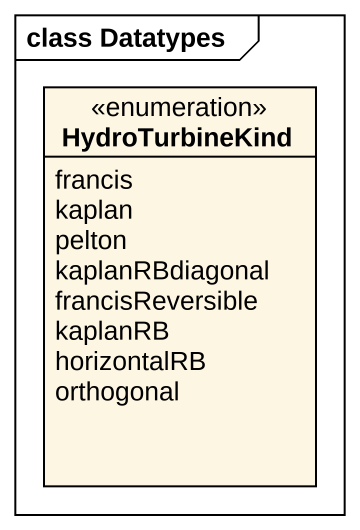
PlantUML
@startuml
mainframe class Datatypes
hide circle
hide empty members
enum HydroTurbineKind {
  francis
  kaplan
  pelton
  kaplanRBdiagonal
  francisReversible
  kaplanRB
  horizontalRB
  orthogonal
}
@enduml
